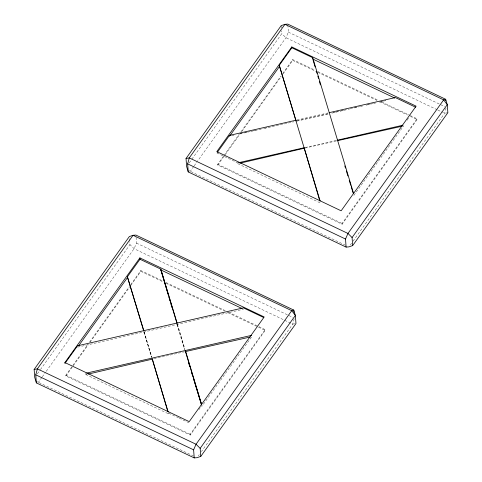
<?xml version="1.0" encoding="UTF-8"?>
<svg xmlns="http://www.w3.org/2000/svg" width="482" height="482" viewBox="0 0 482 482"><rect width="100%" height="100%" fill="white"/><g stroke="black" fill="none" stroke-linecap="round" stroke-linejoin="round"><path stroke-width="0.36" stroke-dasharray="2.41 1.81" d="M294.171 318.795L292.743 324.115L201.422 451.586M446.061 107.986L444.627 113.3L351.993 242.603M136.057 237.258L136.496 243.121L134.068 248.712L45.808 371.917M287.838 24.829L288.375 32.149L285.94 37.741L197.68 160.94M37.367 373.845L39.982 370.188M40.422 369.58L129.941 244.621L129.718 241.693M189.239 162.874L191.426 159.825M191.86 159.217L281.819 33.65L281.608 30.721M41.874 377.406L38.379 382.286L36.367 382.889M42.314 376.797L45.368 372.526M193.746 166.429L190.251 171.309L188.245 171.917M194.186 165.82L197.24 161.548M228.462 312.173L265.148 329.604L265.208 330.411L190.233 435.065L65.914 375.99L65.853 375.183L72.433 366.001M72.866 365.392L87.778 344.582M89.532 342.136L128.989 287.055M130.743 284.603L140.828 270.529L163.247 281.181M65.914 375.99L88.272 344.775M90.026 342.328L130.363 286.025M130.803 285.41L140.889 271.336L140.828 270.529M410.236 115.535L417.032 118.771L417.087 119.578L342.118 224.232L217.786 165.031L217.725 164.223L223.425 156.27M223.865 155.656L239.211 134.237M240.964 131.791L280.867 76.096M282.621 73.65L292.701 59.569L315.12 70.245M217.786 165.031L224.805 155.24M225.239 154.626L240.15 133.815M241.904 131.369L281.361 76.289M283.115 73.842L292.761 60.377L292.701 59.569M198.867 409.652L201.904 405.416L201.964 406.224L251.779 336.683M407.097 120.217L408.832 117.795M353.872 195.403L403.687 125.862M190.233 435.065L190.173 434.258L265.148 329.604M342.118 224.232L342.057 223.425L417.032 118.771M198.361 455.852L199.235 454.634M350.245 245.037L351.553 243.211M331.869 113.137L349.396 109.065M350.125 108.896L359.62 106.691M360.349 106.522L362.542 106.01M366.193 105.16L369.845 104.317M370.58 104.142L372.767 103.636M373.496 103.467L375.689 102.955M379.34 102.106L382.991 101.262M385.913 100.581L383.72 101.087L385.901 100.539M216.906 152.951L237.765 162.886L237.819 163.687L239.283 163.35M77.644 347.148L243.5 309.215M85.82 373.267L85.923 374.61L87.381 374.273M153.836 358.795L184.431 351.794M297.002 120L328.561 112.8M239.777 133.863L244.169 132.863M244.898 132.701L247.091 132.201M252.942 130.863L255.864 130.2M265.371 128.031L266.835 127.694M296.81 120.862L328.14 113.716M333.255 112.547L335.448 112.047M336.177 111.884L340.569 110.884M341.298 110.715L345.684 109.715M354.463 107.715L356.656 107.215M367.621 104.708L369.815 104.208M380.786 101.708L382.979 101.208M296.894 121.127L328.218 113.987M305.172 147.51L336.683 140.322M305.01 148.076L337.063 140.768M231.74 135.707L233.933 135.219M239.795 133.906L247.115 132.267M247.844 132.104L250.044 131.616M250.773 131.447L258.093 129.815M258.828 129.646L263.22 128.664M263.955 128.501L271.276 126.862M272.005 126.7L293.972 121.783M294.683 323.759L292.743 324.115L134.068 248.712L129.941 244.621M447.862 112.71L444.627 113.3L443.265 112.655M136.496 243.121L292.996 317.487M165.965 282.47L225.745 310.878M140.889 271.336L163.308 281.988M166.025 283.277L224.449 311.041M227.841 312.655L257.737 326.856M258.412 327.182L265.208 330.411M178.557 417.858L168.465 413.062L168.525 413.869L85.923 374.61M179.232 418.177L189.324 422.973M65.853 375.183L190.173 434.258M193.662 456.074L38.379 382.286L37.469 381.087M288.375 32.149L444.886 106.679M437.168 109.745L285.94 37.741L281.819 33.65M437.843 110.071L442.59 112.33M317.843 71.541L378.304 100.334M381.702 101.949L409.555 115.216M292.761 60.377L317.222 72.023M317.897 72.348L377.008 100.491M379.726 101.786L407.579 115.047M410.296 116.343L417.087 119.578M237.819 163.687L320.434 203.024M217.725 164.223L342.057 223.425M345.54 245.254L190.251 171.309L189.342 170.116M143.823 331.646L151.673 357.584M177.346 323.946L184.955 349.179M177.37 324.627L184.847 349.432M177.045 324.699L184.516 349.504M144.263 332.2L151.74 356.999M144.064 332.092L151.637 357.228M168.104 412.429L168.525 413.869M129.501 238.759L129.664 240.958M281.229 25.594L281.392 27.793"/><path stroke-width="0.72" d="M36.367 382.889L35.758 374.827L37.367 368.851L133.062 235.282L135.894 235.065L293.743 310.071L295.37 315.457L295.972 323.518L200.777 456.4L197.048 457.683L194.222 457.9L36.367 382.889L34.746 377.502L34.138 369.441L129.333 236.56L133.062 235.282L291.731 310.679L295.37 315.457L200.169 448.338L200.777 456.4M188.245 171.917L187.655 163.868L189.269 157.891L284.964 24.317L287.79 24.1L445.651 99.268L447.278 104.66L447.862 112.71L352.667 245.591L348.932 246.868L346.106 247.091L188.245 171.917L186.624 166.531L186.034 158.476L281.229 25.594L284.964 24.317L443.645 99.882L447.278 104.66L352.077 237.542L352.667 245.591M194.222 457.9L193.613 449.839L196.041 444.247L291.731 310.679L293.743 310.071L293.912 312.27M346.106 247.091L345.522 239.036L347.956 233.451L443.645 99.882L445.651 99.268L445.76 100.732M64.901 362.554L139.876 257.9L264.196 316.975L189.221 421.63L64.901 362.554L64.962 363.362L77.542 345.805L243.404 307.871L263.642 317.487M291.785 46.959L216.81 151.613L341.136 210.809L416.111 106.16L291.785 46.959L291.839 47.76L279.265 65.317L296.087 121.024M143.823 330.76L127.399 276.801L139.979 259.244L139.876 257.9M78.518 345.925L127.459 277.608M217.34 152.348L229.486 135.394L296.267 120.163M229.98 135.593L279.361 66.661M240.012 163.181L304.287 148.245M88.11 374.104L152.378 359.126L167.893 411.706M86.555 373.104L251.676 335.339M329.296 112.631L395.348 97.569L415.532 107.179M238.494 162.717L304.443 147.679M337.412 140.16L402.904 125.224M337.063 140.768L402.223 126.188M185.269 351.607L250.321 337.008M34.138 369.441L37.367 368.851L196.041 444.247L200.169 448.338M186.034 158.476L189.269 157.891L347.956 233.451L352.077 237.542M139.979 259.244L160.837 269.155L177.129 323.223M242.151 308.57L160.898 269.962L160.837 269.155M35.758 374.827L193.613 449.839M291.839 47.76L312.697 57.695L353.553 193.342M394.734 98.051L312.794 59.039L312.697 57.695M187.655 163.868L345.522 239.036M188.697 363.121L189.8 366.712M191.571 372.459L192.673 376.05M193.559 378.924L201.518 404.784L185.486 351.559M344.805 165.928L345.467 168.085M346.353 170.959L347.902 175.99M349.227 180.304L350.776 185.335M351.215 186.775L353.204 193.246M279.265 65.317L320.12 200.97M185.389 350.625L201.687 404.693M176.936 323.187L160.898 269.962L168.122 294.448M127.399 276.801L143.63 330.658M152.071 358.662L168.037 411.628M313.005 59.756L315.12 66.926M316.391 71.228L317.023 73.385M317.873 76.252L318.506 78.403M319.349 81.271L320.409 84.856M304.497 148.968L319.795 200.867M168.971 297.328L170.032 300.931M170.881 303.811L171.941 307.414M229.486 135.394L229.54 136.201"/></g></svg>
